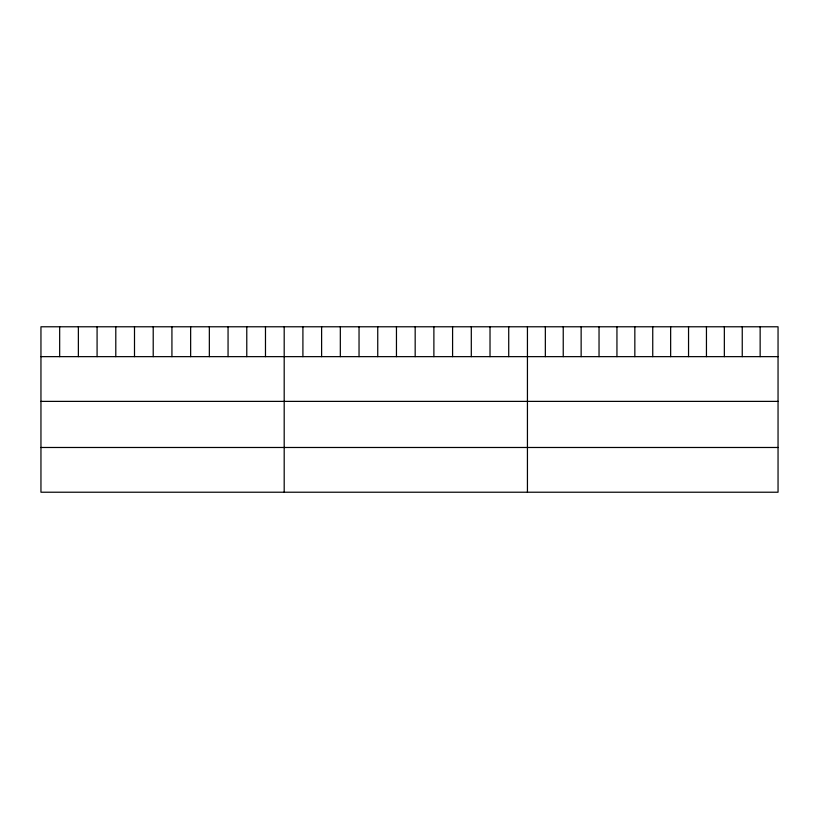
<?xml version="1.0" encoding="UTF-8"?>
<svg xmlns="http://www.w3.org/2000/svg" width="819" height="819" viewBox="0 0 819 819"><rect width="100%" height="100%" fill="white"/><g stroke="black" fill="none" stroke-linecap="round" stroke-linejoin="round"><path stroke-width="1.23" d="M778.05 356.644L778.05 492.219L40.95 492.219L40.95 326.781L778.05 326.781L778.05 356.644L40.95 356.644M40.95 401.382L778.05 401.382M40.95 447.481L778.05 447.481M760.145 326.781L760.145 356.644M742.249 326.781L742.249 356.644M724.344 326.781L724.344 356.644M706.449 326.781L706.449 356.644M688.544 326.781L688.544 356.644M670.648 326.781L670.648 356.644M652.743 326.781L652.743 356.644M634.838 326.781L634.838 356.644M616.942 326.781L616.942 356.644M599.037 326.781L599.037 356.644M581.142 326.781L581.142 356.644M563.237 326.781L563.237 356.644M545.341 326.781L545.341 356.644M527.436 326.781L527.436 492.219M508.722 326.781L508.722 356.644M490.018 326.781L490.018 356.644M471.304 326.781L471.304 356.644M452.59 326.781L452.59 356.644M433.886 326.781L433.886 356.644M415.172 326.781L415.172 356.644M396.457 326.781L396.457 356.644M377.743 326.781L377.743 356.644M359.039 326.781L359.039 356.644M340.325 326.781L340.325 356.644M321.611 326.781L321.611 356.644M302.907 326.781L302.907 356.644M284.193 326.781L284.193 492.219M265.479 326.781L265.479 356.644M246.775 326.781L246.775 356.644M228.061 326.781L228.061 356.644M209.347 326.781L209.347 356.644M190.643 326.781L190.643 356.644M171.929 326.781L171.929 356.644M153.214 326.781L153.214 356.644M134.5 326.781L134.5 356.644M115.796 326.781L115.796 356.644M97.082 326.781L97.082 356.644M78.368 326.781L78.368 356.644M59.664 326.781L59.664 356.644"/></g></svg>
